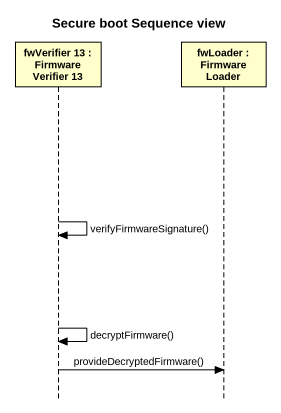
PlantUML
@startuml
title Secure boot Sequence view
hide footbox
participant "fwVerifier 13 : Firmware Verifier 13" as fwVerifier_13
participant "fwLoader : Firmware Loader" as fwLoader

fwVerifier_13 -> fwVerifier_13 : verifyFirmwareSignature()
fwVerifier_13 -> fwVerifier_13 : decryptFirmware()
fwVerifier_13 -> fwLoader : provideDecryptedFirmware()
@enduml
